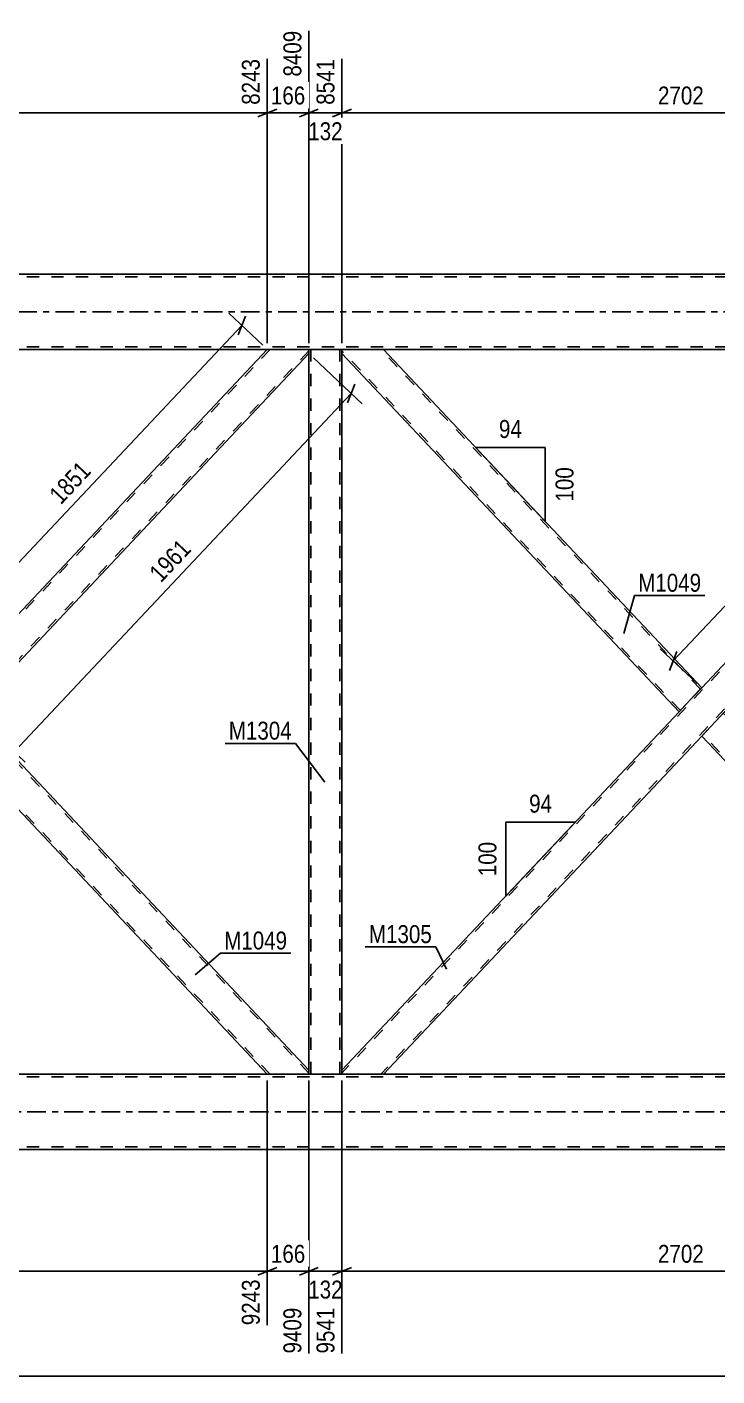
# Model space of a CAD drawing. Header units: millimetres. Extents: x -76 to 765, y -395 to 199.
# Drawn here: x 291.4 to 401.4, y -169.7 to 45.4 of the extents above; entities that cross this region are included whole.
import ezdxf

# ---------------------------------------------------------------- set-up
doc = ezdxf.new("R2010")
doc.units = ezdxf.units.MM
doc.linetypes.add('DXK_LINE_DOT2', pattern=[3.9198, 1.9599, -1.9599])
doc.linetypes.add('DXK_LINE_DOT3', pattern=[5.9187, 2.979, -0.9799, 0.9799, -0.9799])
doc.styles.add('Arial Narrow', font='ARIALN.TTF', dxfattribs={"height": 0.2})

# ---------------------------------------------------------------- blocks, each defined once
blk = doc.blocks.new('Part-761551795-4950 - 4757')
at = {"color": 7, "linetype": 'DXK_LINE_DOT2'}
for p, q in [((591.24, 5.6), (0, 5.6)), ((591.24, -5.6), (0, -5.6))]:
    blk.add_line(p, q, dxfattribs=at)
at = {"color": 2, "linetype": 'Continuous'}
for p, q in [((452.51, 6), (225.51, 6)), ((461.41, -6), (0, -6))]:
    blk.add_line(p, q, dxfattribs=at)
at = {"color": 7, "linetype": 'DXK_LINE_DOT3'}
blk.add_line((0, 0), (591.24, 0), dxfattribs=at)
blk = doc.blocks.new('Part-761551795-4955 - 4757')
at = {"color": 7, "linetype": 'DXK_LINE_DOT2'}
for p, q in [((591.24, -122), (-40, -122)), ((591.24, -133.2), (-40, -133.2))]:
    blk.add_line(p, q, dxfattribs=at)
at = {"color": 2, "linetype": 'Continuous'}
for p, q in [((452.51, -121.6), (225.51, -121.6)), ((591.24, -133.6), (-35.2, -133.6))]:
    blk.add_line(p, q, dxfattribs=at)
at = {"color": 7, "linetype": 'DXK_LINE_DOT3'}
blk.add_line((-40, -127.6), (591.24, -127.6), dxfattribs=at)
blk = doc.blocks.new('Part-761551795-5078 - 4757')
at = {"color": 2, "linetype": 'Continuous'}
for p, q in [((399, -67.65), (402.63, -63.8)), ((402.63, -63.8), (455.53, -120.06)), ((449.73, -121.6), (399, -67.65))]:
    blk.add_line(p, q, dxfattribs=at)
at = {"color": 7, "linetype": 'DXK_LINE_DOT2'}
for p, q in [((456.36, -121.41), (402.41, -64.03)), ((399.22, -67.42), (399.24, -67.4)), ((450.17, -121.6), (399.22, -67.42)), ((455.53, -120.06), (456.36, -120.94)), ((456.36, -121.6), (449.73, -121.6)), ((456.36, -120.94), (456.36, -121.6))]:
    blk.add_line(p, q, dxfattribs=at)
blk = doc.blocks.new('Part-761551795-5093 - 4757')
at = {"color": 2, "linetype": 'Continuous'}
for p, q in [((282.63, -63.8), (279, -67.65)), ((336.36, -120.94), (282.63, -63.8)), ((329.73, -121.6), (279, -67.65)), ((336.36, -121.6), (336.36, -120.94))]:
    blk.add_line(p, q, dxfattribs=at)
at = {"color": 7, "linetype": 'DXK_LINE_DOT2'}
for p, q in [((336.36, -121.4), (282.41, -64.03)), ((279.22, -67.42), (279.24, -67.4)), ((330.17, -121.6), (279.22, -67.42)), ((336.36, -121.6), (329.73, -121.6))]:
    blk.add_line(p, q, dxfattribs=at)
blk = doc.blocks.new('Part-761551795-5213 - 4757')
at = {"color": 7, "linetype": 'DXK_LINE_DOT2'}
for p, q in [((330.17, -6), (221.64, -121.41)), ((336.36, -6.2), (227.83, -121.6)), ((336.36, -6), (329.73, -6)), ((279, -59.95), (275.38, -63.8)), ((282.63, -63.8), (279, -67.65)), ((222.47, -120.06), (221.64, -120.94)), ((221.64, -121.6), (221.64, -120.94)), ((228.27, -121.6), (221.64, -121.6))]:
    blk.add_line(p, q, dxfattribs=at)
at = {"color": 2, "linetype": 'Continuous'}
for p, q in [((329.73, -6), (279, -59.95)), ((336.36, -6.66), (336.36, -6)), ((336.36, -6.66), (282.63, -63.8)), ((275.38, -63.8), (222.47, -120.06)), ((279, -67.65), (228.27, -121.6))]:
    blk.add_line(p, q, dxfattribs=at)
blk = doc.blocks.new('Part-761551795-5148 - 4757')
at = {"color": 7, "linetype": 'DXK_LINE_DOT2'}
for p, q in [((341.64, -6), (336.36, -6)), ((336.36, -6.66), (336.36, -6)), ((336.68, -121.6), (336.68, -6)), ((341.32, -121.6), (341.32, -6)), ((341.64, -6.66), (341.64, -6)), ((336.36, -121.6), (336.36, -120.94)), ((336.36, -121.6), (341.64, -121.6)), ((341.64, -121.6), (341.64, -120.94))]:
    blk.add_line(p, q, dxfattribs=at)
at = {"color": 2, "linetype": 'Continuous'}
for p, q in [((336.36, -120.94), (336.36, -6.66)), ((341.64, -120.94), (341.64, -6.66))]:
    blk.add_line(p, q, dxfattribs=at)
blk = doc.blocks.new('Part-761551795-5188 - 4757')
at = {"color": 2, "linetype": 'Continuous'}
for p, q in [((341.64, -6.66), (341.64, -6)), ((399, -59.95), (348.27, -6)), ((395.38, -63.8), (341.64, -6.66)), ((399, -59.95), (398.56, -60.41)), ((398.56, -60.41), (395.38, -63.8))]:
    blk.add_line(p, q, dxfattribs=at)
at = {"color": 7, "linetype": 'DXK_LINE_DOT2'}
for p, q in [((348.27, -6), (341.64, -6)), ((395.6, -63.57), (341.64, -6.19)), ((398.78, -60.18), (347.83, -6)), ((398.97, -59.98), (398.56, -60.41)), ((395.6, -63.57), (395.61, -63.55))]:
    blk.add_line(p, q, dxfattribs=at)
blk = doc.blocks.new('Part-761551795-5203 - 4757')
at = {"color": 7, "linetype": 'DXK_LINE_DOT2'}
for p, q in [((450.17, -6), (341.64, -121.41)), ((456.36, -6.19), (347.83, -121.6)), ((456.36, -6), (449.73, -6)), ((399, -59.95), (395.38, -63.8)), ((402.63, -63.8), (399, -67.65)), ((348.27, -121.6), (341.64, -121.6))]:
    blk.add_line(p, q, dxfattribs=at)
at = {"color": 2, "linetype": 'Continuous'}
for p, q in [((449.73, -6), (399, -59.95)), ((456.36, -6.66), (456.36, -6)), ((456.36, -6.66), (402.63, -63.8)), ((395.38, -63.8), (341.64, -120.94)), ((399, -67.65), (348.27, -121.6)), ((341.64, -121.6), (341.64, -120.94))]:
    blk.add_line(p, q, dxfattribs=at)
blk = doc.blocks.new('StraightDimension-761551795-18442 - 4757')
at = {"color": 7, "linetype": 'Continuous'}
for p, q in [((336.36, -122.6), (336.36, -166.13)), ((341.64, -122.6), (341.64, -166.13)), ((334.86, -153.62), (337.86, -152.42)), ((343.14, -152.42), (340.14, -153.62)), ((336.36, -153.02), (341.64, -153.02))]:
    blk.add_line(p, q, dxfattribs=at)
at = {"color": 0}
blk.add_wipeout([(342.34, -157.97), (342.34, -153.77), (335.66, -153.77), (335.66, -157.97)], dxfattribs=at)
at = {"color": 0, "linetype": 'Continuous'}
blk.add_wipeout([(341.04, -158.22), (336.84, -158.22), (336.84, -166.73), (341.04, -166.73)], dxfattribs=at)
at = {"color": 3, "style": 'Arial Narrow'}
blk.add_text('132', height=2.863, dxfattribs=at).set_placement((336.26, -157.37))
at = {"color": 3, "linetype": 'Continuous', "style": 'Arial Narrow'}
blk.add_text('9541', height=2.863, rotation=90.0002, dxfattribs=at).set_placement((340.44, -166.13))
blk = doc.blocks.new('StraightDimension-761551795-5819 - 4757')
at = {"color": 7, "linetype": 'Continuous'}
for p, q in [((337.09, -7.35), (344.86, -14.66)), ((342.52, -14.52), (343.7, -11.51)), ((289.38, -70.15), (343.11, -13.01)), ((283.35, -64.49), (291.13, -71.8)), ((289.97, -68.65), (288.79, -71.65))]:
    blk.add_line(p, q, dxfattribs=at)
at = {"color": 0}
blk.add_wipeout([(318.62, -37.97), (315.56, -35.09), (309.72, -41.29), (312.78, -44.17)], dxfattribs=at)
at = {"color": 3, "style": 'Arial Narrow'}
blk.add_text('1961', height=2.863, rotation=46.7591, dxfattribs=at).set_placement((312.76, -43.32))
blk = doc.blocks.new('AngleDimension-761551795-16351 - 4757')
at = {"color": 7, "linetype": 'Continuous'}
for p, q in [((369.67, -28.75), (362.95, -21.61)), ((374.05, -21.61), (362.95, -21.61)), ((374.05, -33.41), (362.95, -21.61)), ((374.05, -33.41), (374.05, -21.61))]:
    blk.add_line(p, q, dxfattribs=at)
at = {"color": 0}
for points in [[(370.92, -20.71), (370.92, -16.51), (366.07, -16.51), (366.07, -20.71)], [(379.15, -24.17), (374.95, -24.17), (374.95, -30.85), (379.15, -30.85)]]:
    blk.add_wipeout(points, dxfattribs=at)
at = {"color": 3, "style": 'Arial Narrow'}
blk.add_text('94', height=2.863, dxfattribs=at).set_placement((366.67, -20.11))
blk.add_text('100', height=2.863, rotation=90.0002, dxfattribs=at).set_placement((378.55, -30.25))
blk = doc.blocks.new('AngleDimension-761551795-16365 - 4757')
at = {"color": 7, "linetype": 'Continuous'}
for p, q in [((367.76, -81.37), (378.86, -81.37)), ((367.76, -93.17), (378.86, -81.37)), ((367.76, -93.17), (367.76, -81.37)), ((376.28, -84.11), (378.86, -81.37))]:
    blk.add_line(p, q, dxfattribs=at)
at = {"color": 0}
for points in [[(375.74, -80.47), (375.74, -76.27), (370.88, -76.27), (370.88, -80.47)], [(366.86, -83.92), (362.66, -83.92), (362.66, -90.61), (366.86, -90.61)]]:
    blk.add_wipeout(points, dxfattribs=at)
at = {"color": 3, "style": 'Arial Narrow'}
blk.add_text('94', height=2.863, dxfattribs=at).set_placement((371.48, -79.87))
blk.add_text('100', height=2.863, rotation=90.0002, dxfattribs=at).set_placement((366.26, -90.01))
blk = doc.blocks.new('StraightDimension-761551795-5762 - 4757')
at = {"color": 7, "linetype": 'Continuous'}
for p, q in [((449.01, -5.31), (443.12, 0.22)), ((394.46, -55.68), (445.2, -1.73)), ((444.61, -3.24), (445.79, -0.23)), ((398.27, -59.26), (392.39, -53.73)), ((395.05, -54.17), (393.87, -57.18))]:
    blk.add_line(p, q, dxfattribs=at)
at = {"color": 0}
blk.add_wipeout([(422.2, -25.09), (419.14, -22.21), (413.31, -28.41), (416.37, -31.29)], dxfattribs=at)
at = {"color": 3, "style": 'Arial Narrow'}
blk.add_text('1851', height=2.863, rotation=46.7591, dxfattribs=at).set_placement((416.34, -30.44))
blk = doc.blocks.new('StraightDimension-761551795-5798 - 4757')
at = {"color": 7, "linetype": 'Continuous'}
for p, q in [((329.01, -5.31), (323.58, -0.21)), ((325.06, -3.66), (326.24, -0.66)), ((274.92, -56.11), (325.65, -2.16)), ((278.27, -59.26), (272.84, -54.15)), ((275.51, -54.6), (274.33, -57.61))]:
    blk.add_line(p, q, dxfattribs=at)
at = {"color": 0}
blk.add_wipeout([(302.65, -25.52), (299.59, -22.64), (293.76, -28.84), (296.82, -31.72)], dxfattribs=at)
at = {"color": 3, "style": 'Arial Narrow'}
blk.add_text('1851', height=2.863, rotation=46.7591, dxfattribs=at).set_placement((296.8, -30.87))
blk = doc.blocks.new('StraightDimension-761551795-6262 - 4757')
at = {"color": 7, "linetype": 'Continuous'}
blk.add_line((-41, -169.73), (606.74, -169.73), dxfattribs=at)
blk = doc.blocks.new('StraightDimension-761551795-15821 - 4757')
at = {"color": 7, "linetype": 'Continuous'}
for p, q in [((449.73, -5), (449.73, 42.17)), ((341.64, -5), (341.64, 40.34)), ((343.14, 32.33), (340.14, 31.13)), ((448.23, 31.13), (451.23, 32.33)), ((341.64, 31.73), (449.73, 31.73))]:
    blk.add_line(p, q, dxfattribs=at)
at = {"color": 0, "linetype": 'Continuous'}
blk.add_wipeout([(449.13, 42.77), (444.93, 42.77), (444.93, 32.43), (449.13, 32.43)], dxfattribs=at)
at = {"color": 0}
blk.add_wipeout([(399.94, 32.48), (399.94, 36.68), (391.43, 36.68), (391.43, 32.48)], dxfattribs=at)
at = {"color": 3, "linetype": 'Continuous', "style": 'Arial Narrow'}
blk.add_text('11243', height=2.863, rotation=90.0002, dxfattribs=at).set_placement((448.53, 33.03))
at = {"color": 3, "style": 'Arial Narrow'}
blk.add_text('2702', height=2.863, dxfattribs=at).set_placement((392.03, 33.08))
blk = doc.blocks.new('StraightDimension-761551795-15822 - 4757')
at = {"color": 7, "linetype": 'Continuous'}
for p, q in [((336.36, -5), (336.36, 44.84)), ((341.64, -5), (341.64, 40.34)), ((334.86, 31.13), (337.86, 32.33)), ((343.14, 32.33), (340.14, 31.13)), ((336.36, 31.73), (341.64, 31.73))]:
    blk.add_line(p, q, dxfattribs=at)
at = {"color": 0, "linetype": 'Continuous'}
blk.add_wipeout([(341.04, 40.94), (336.84, 40.94), (336.84, 32.43), (341.04, 32.43)], dxfattribs=at)
at = {"color": 0}
blk.add_wipeout([(342.34, 26.78), (342.34, 30.98), (335.66, 30.98), (335.66, 26.78)], dxfattribs=at)
at = {"color": 3, "linetype": 'Continuous', "style": 'Arial Narrow'}
blk.add_text('8541', height=2.863, rotation=90.0002, dxfattribs=at).set_placement((340.44, 33.03))
at = {"color": 3, "style": 'Arial Narrow'}
blk.add_text('132', height=2.863, dxfattribs=at).set_placement((336.26, 27.38))
blk = doc.blocks.new('StraightDimension-761551795-15823 - 4757')
at = {"color": 7, "linetype": 'Continuous'}
for p, q in [((336.36, -5), (336.36, 44.84)), ((329.73, -5), (329.73, 40.34)), ((328.23, 31.13), (331.23, 32.33)), ((337.86, 32.33), (334.86, 31.13)), ((329.73, 31.73), (336.36, 31.73))]:
    blk.add_line(p, q, dxfattribs=at)
at = {"color": 0}
blk.add_wipeout([(336.39, 32.48), (336.39, 36.68), (329.71, 36.68), (329.71, 32.48)], dxfattribs=at)
at = {"color": 0, "linetype": 'Continuous'}
blk.add_wipeout([(335.76, 45.44), (331.56, 45.44), (331.56, 36.93), (335.76, 36.93)], dxfattribs=at)
at = {"color": 3, "linetype": 'Continuous', "style": 'Arial Narrow'}
blk.add_text('8409', height=2.863, rotation=90.0002, dxfattribs=at).set_placement((335.16, 37.53))
at = {"color": 3, "style": 'Arial Narrow'}
blk.add_text('166', height=2.863, dxfattribs=at).set_placement((330.31, 33.08))
blk = doc.blocks.new('StraightDimension-761551795-15824 - 4757')
at = {"color": 7, "linetype": 'Continuous'}
for p, q in [((221.64, -5), (221.64, 40.34)), ((329.73, -5), (329.73, 40.34)), ((223.14, 32.33), (220.14, 31.13)), ((328.23, 31.13), (331.23, 32.33)), ((221.64, 31.73), (329.73, 31.73))]:
    blk.add_line(p, q, dxfattribs=at)
at = {"color": 0, "linetype": 'Continuous'}
blk.add_wipeout([(329.13, 40.94), (324.93, 40.94), (324.93, 32.43), (329.13, 32.43)], dxfattribs=at)
at = {"color": 0}
blk.add_wipeout([(279.94, 32.48), (279.94, 36.68), (271.43, 36.68), (271.43, 32.48)], dxfattribs=at)
at = {"color": 3, "linetype": 'Continuous', "style": 'Arial Narrow'}
blk.add_text('8243', height=2.863, rotation=90.0002, dxfattribs=at).set_placement((328.53, 33.03))
at = {"color": 3, "style": 'Arial Narrow'}
blk.add_text('2702', height=2.863, dxfattribs=at).set_placement((272.03, 33.08))
blk = doc.blocks.new('StraightDimension-761551795-18441 - 4757')
at = {"color": 7, "linetype": 'Continuous'}
for p, q in [((341.64, -122.6), (341.64, -166.13)), ((449.73, -122.6), (449.73, -163.46)), ((343.14, -152.42), (340.14, -153.62)), ((448.23, -153.62), (451.23, -152.42)), ((341.64, -153.02), (449.73, -153.02))]:
    blk.add_line(p, q, dxfattribs=at)
at = {"color": 0}
blk.add_wipeout([(399.94, -152.27), (399.94, -148.07), (391.43, -148.07), (391.43, -152.27)], dxfattribs=at)
at = {"color": 0, "linetype": 'Continuous'}
blk.add_wipeout([(449.13, -153.72), (444.93, -153.72), (444.93, -164.06), (449.13, -164.06)], dxfattribs=at)
at = {"color": 3, "style": 'Arial Narrow'}
blk.add_text('2702', height=2.863, dxfattribs=at).set_placement((392.03, -151.67))
at = {"color": 3, "linetype": 'Continuous', "style": 'Arial Narrow'}
blk.add_text('12243', height=2.863, rotation=90.0002, dxfattribs=at).set_placement((448.53, -163.46))
blk = doc.blocks.new('StraightDimension-761551795-18443 - 4757')
at = {"color": 7, "linetype": 'Continuous'}
for p, q in [((329.73, -122.6), (329.73, -161.63)), ((336.36, -122.6), (336.36, -166.13)), ((328.23, -153.62), (331.23, -152.42)), ((337.86, -152.42), (334.86, -153.62)), ((329.73, -153.02), (336.36, -153.02))]:
    blk.add_line(p, q, dxfattribs=at)
at = {"color": 0}
blk.add_wipeout([(336.39, -152.27), (336.39, -148.07), (329.71, -148.07), (329.71, -152.27)], dxfattribs=at)
at = {"color": 0, "linetype": 'Continuous'}
blk.add_wipeout([(335.76, -158.22), (331.56, -158.22), (331.56, -166.73), (335.76, -166.73)], dxfattribs=at)
at = {"color": 3, "style": 'Arial Narrow'}
blk.add_text('166', height=2.863, dxfattribs=at).set_placement((330.31, -151.67))
at = {"color": 3, "linetype": 'Continuous', "style": 'Arial Narrow'}
blk.add_text('9409', height=2.863, rotation=90.0002, dxfattribs=at).set_placement((335.16, -166.13))
blk = doc.blocks.new('StraightDimension-761551795-18444 - 4757')
at = {"color": 7, "linetype": 'Continuous'}
for p, q in [((221.64, -122.6), (221.64, -166.13)), ((329.73, -122.6), (329.73, -161.63)), ((223.14, -152.42), (220.14, -153.62)), ((328.23, -153.62), (331.23, -152.42)), ((221.64, -153.02), (329.73, -153.02))]:
    blk.add_line(p, q, dxfattribs=at)
at = {"color": 0}
blk.add_wipeout([(279.94, -152.27), (279.94, -148.07), (271.43, -148.07), (271.43, -152.27)], dxfattribs=at)
at = {"color": 0, "linetype": 'Continuous'}
blk.add_wipeout([(329.13, -153.72), (324.93, -153.72), (324.93, -162.23), (329.13, -162.23)], dxfattribs=at)
at = {"color": 3, "style": 'Arial Narrow'}
blk.add_text('2702', height=2.863, dxfattribs=at).set_placement((272.03, -151.67))
at = {"color": 3, "linetype": 'Continuous', "style": 'Arial Narrow'}
blk.add_text('9243', height=2.863, rotation=90.0002, dxfattribs=at).set_placement((328.53, -161.63))
blk = doc.blocks.new('Mark-761551795-5089 - 4757')
at = {"color": 0}
blk.add_wipeout([(332.9, -101.7), (332.9, -98.7), (322.85, -98.7), (322.85, -101.7)], dxfattribs=at)
blk.add_wipeout([(332.9, -101.7), (332.9, -98.7), (322.85, -98.7), (322.85, -101.7)], dxfattribs=at)
at = {"color": 30, "linetype": 'Continuous'}
for p, q in [((318.24, -105.76), (322.25, -102.3)), ((322.25, -102.3), (333.5, -102.3))]:
    blk.add_line(p, q, dxfattribs=at)
at = {"color": 3, "style": 'Arial Narrow'}
blk.add_text('M1049', height=2.863, dxfattribs=at).set_placement((322.85, -101.7))
blk = doc.blocks.new('Mark-761551795-5144 - 4757')
at = {"color": 0}
blk.add_wipeout([(333.64, -68.23), (333.64, -65.23), (323.59, -65.23), (323.59, -68.23)], dxfattribs=at)
blk.add_wipeout([(333.64, -68.23), (333.64, -65.23), (323.59, -65.23), (323.59, -68.23)], dxfattribs=at)
at = {"color": 30, "linetype": 'Continuous'}
for p in [(322.99, -68.83), (338.88, -74.99)]:
    blk.add_line(p, (334.24, -68.83), dxfattribs=at)
at = {"color": 3, "style": 'Arial Narrow'}
blk.add_text('M1304', height=2.863, dxfattribs=at).set_placement((323.59, -68.23))
blk = doc.blocks.new('Mark-761551795-5184 - 4757')
at = {"color": 0}
blk.add_wipeout([(398.92, -44.64), (398.92, -41.64), (388.87, -41.64), (388.87, -44.64)], dxfattribs=at)
blk.add_wipeout([(398.92, -44.64), (398.92, -41.64), (388.87, -41.64), (388.87, -44.64)], dxfattribs=at)
at = {"color": 30, "linetype": 'Continuous'}
for p, q in [((386.6, -51.3), (388.27, -45.24)), ((388.27, -45.24), (399.52, -45.24))]:
    blk.add_line(p, q, dxfattribs=at)
at = {"color": 3, "style": 'Arial Narrow'}
blk.add_text('M1049', height=2.863, dxfattribs=at).set_placement((388.87, -44.64))
blk = doc.blocks.new('Mark-761551795-5199 - 4757')
at = {"color": 0}
blk.add_wipeout([(355.98, -100.68), (355.98, -97.68), (345.93, -97.68), (345.93, -100.68)], dxfattribs=at)
blk.add_wipeout([(355.98, -100.68), (355.98, -97.68), (345.93, -97.68), (345.93, -100.68)], dxfattribs=at)
at = {"color": 30, "linetype": 'Continuous'}
for p in [(345.33, -101.28), (358.29, -104.82)]:
    blk.add_line(p, (356.58, -101.28), dxfattribs=at)
at = {"color": 3, "style": 'Arial Narrow'}
blk.add_text('M1305', height=2.863, dxfattribs=at).set_placement((345.93, -100.68))

msp = doc.modelspace()

# ---------------------------------------------------------------- block references
for name in ['Part-761551795-4950 - 4757', 'Part-761551795-5213 - 4757', 'Part-761551795-5148 - 4757', 'Part-761551795-5188 - 4757', 'Part-761551795-5203 - 4757', 'Part-761551795-5093 - 4757', 'Part-761551795-5078 - 4757', 'Part-761551795-4955 - 4757']:
    msp.add_blockref(name, (0, 0))

# ---------------------------------------------------------------- next in the draw order: block references
for name in ['StraightDimension-761551795-5762 - 4757', 'StraightDimension-761551795-5819 - 4757', 'AngleDimension-761551795-16351 - 4757', 'AngleDimension-761551795-16365 - 4757', 'Mark-761551795-5089 - 4757', 'Mark-761551795-5199 - 4757', 'StraightDimension-761551795-18442 - 4757']:
    msp.add_blockref(name, (0, 0))

# ---------------------------------------------------------------- next in the draw order: block references
for name in ['StraightDimension-761551795-15821 - 4757', 'StraightDimension-761551795-5798 - 4757', 'Mark-761551795-5184 - 4757', 'Mark-761551795-5144 - 4757', 'StraightDimension-761551795-6262 - 4757']:
    msp.add_blockref(name, (0, 0))

# ---------------------------------------------------------------- next in the draw order: block references
for name in ['StraightDimension-761551795-15822 - 4757', 'StraightDimension-761551795-18443 - 4757', 'StraightDimension-761551795-18441 - 4757']:
    msp.add_blockref(name, (0, 0))

# ---------------------------------------------------------------- next in the draw order: block references
for name in ['StraightDimension-761551795-15823 - 4757', 'StraightDimension-761551795-18444 - 4757']:
    msp.add_blockref(name, (0, 0))

# ---------------------------------------------------------------- next in the draw order: block references
msp.add_blockref('StraightDimension-761551795-15824 - 4757', (0, 0))

doc.saveas('drawing.dxf')
